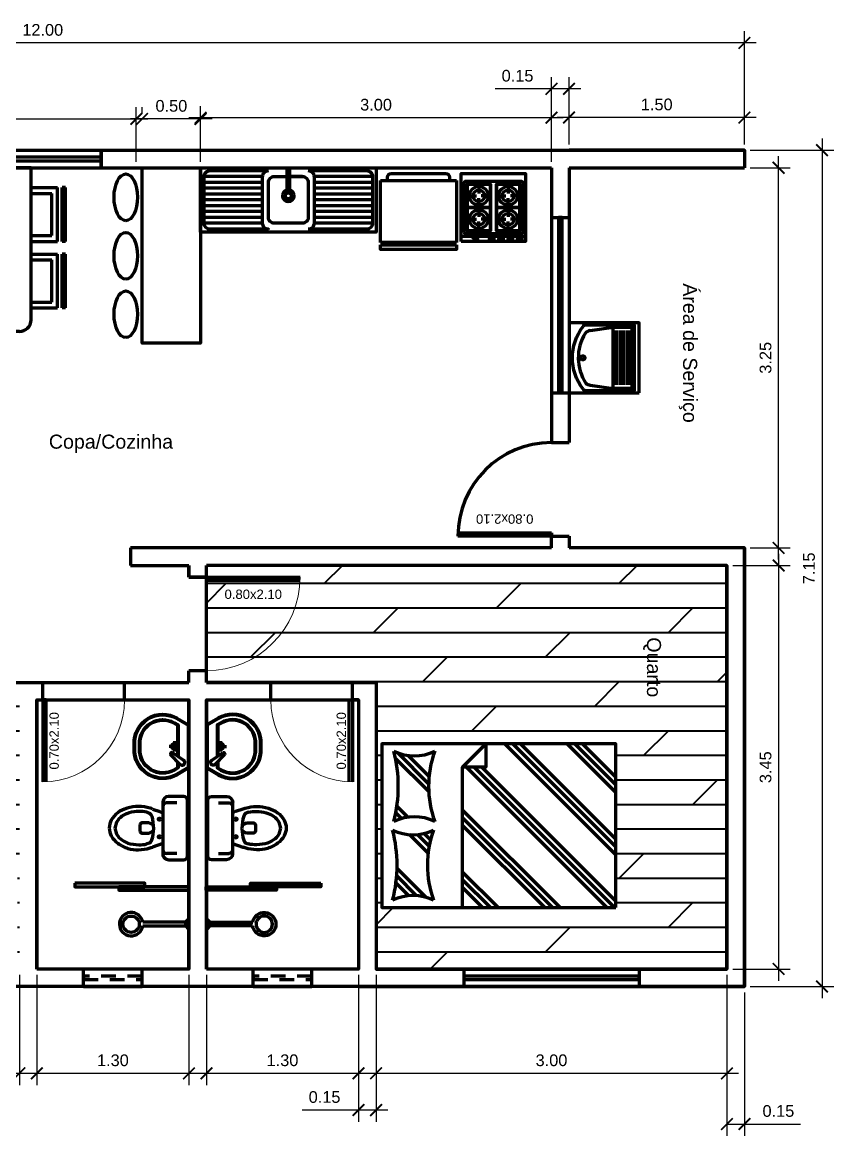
# Model space of a CAD drawing. Extents: x 13.6 to 53.4, y 12.7 to 22.3.
# Drawn here: x 27.9 to 34.84, y 12.75 to 22.27 of the extents above; entities that cross this region are included whole.
import ezdxf
from ezdxf.enums import TextEntityAlignment as Align

# ---------------------------------------------------------------- set-up
doc = ezdxf.new("R2010")
doc.units = 0
doc.header["$MEASUREMENT"] = 0
doc.linetypes.add('HIDDEN2', pattern=[0.1875, 0.125, -0.0625])
for name, color, linetype, lineweight in [('BANHO_COZINHA', 86, 'Continuous', 100), ('COTAS', 1, 'Continuous', 50), ('LINHA-FINA', 8, 'Continuous', 15), ('PAREDE', 250, 'Continuous', 120), ('PISOS', 144, 'Continuous', 40), ('TXT_0', 7, 'Continuous', 40), ('TXT_1', 44, 'Continuous', 40)]:
    doc.layers.add(name, color=color, linetype=linetype, lineweight=lineweight)
doc.layers.add('ESQUADRIAS', color=7, linetype='Continuous', lineweight=90, true_color=0x792f23)
doc.styles.add('ACAD07', font='arial.ttf')
doc.styles.add('ACAD07T', font='arial.ttf')
doc.dimstyles.new('ACAD07', dxfattribs={"dimtxt": 0.1, "dimasz": 0.1, "dimexe": 0.1, "dimexo": 0.05, "dimgap": 0.06, "dimtad": 1, "dimzin": 1, "dimdsep": 46, "dimtxsty": 'ACAD07', "dimblk": 'ARCHTICK', "dimcen": 0.05, "dimdle": 0.1, "dimadec": 0, "dimazin": 0, "dimtfac": 1, "dimtmove": 0, "dimatfit": 3, "dimldrblk": 'ARCHTICK', "dimfxl": 1, "dimtolj": 1, "dimtzin": 0, "dimarcsym": 0})

# ---------------------------------------------------------------- blocks, each defined once
blk = doc.blocks.new('TANQUE-1BACIA-PL')
at = {"layer": 'BANHO_COZINHA'}
for p, q in [((-0.2334, -0.1816), (-0.2634, -0.3766)), ((0.2321, -0.1816), (0.2621, -0.3766)), ((-0.2634, -0.3766), (0.2621, -0.3766)), ((-0.2321, -0.4066), (0.2321, -0.4066)), ((-0.2321, -0.4366), (0.2321, -0.4366)), ((-0.2321, -0.4666), (0.2321, -0.4666)), ((-0.2321, -0.4966), (0.2321, -0.4966)), ((-0.2321, -0.5266), (0.2321, -0.5266))]:
    blk.add_line(p, q, dxfattribs=at)
blk.add_lwpolyline([(-0.3, -0.6), (0.3, -0.6), (0.3, 0), (-0.3, 0)], close=True, dxfattribs=at)
blk.add_lwpolyline([(-0.2834, -0.1411, -0.153737), (-0.2682, -0.1198, -0.338906), (0.2682, -0.1198, -0.256007), (0.2821, -0.1451), (0.2821, -0.5571), (-0.2834, -0.5571)], format="xyb", close=True, dxfattribs=at)
blk.add_lwpolyline([(0.2621, -0.3766), (0.2621, -0.5371), (-0.2634, -0.5371), (-0.2634, -0.3766, -0.125189)], format="xyb", dxfattribs=at)
blk.add_circle((0, -0.1183), 0.0177, dxfattribs=at)
for centre, radius, start, end in [((0, -0.4701), 0.3911, 57.74582, 123.74994), ((-0.1834, -0.1816), 0.05, 132.73834, 180), ((0.1821, -0.1816), 0.05, 0, 57.74582)]:
    blk.add_arc(centre, radius, start, end, dxfattribs=at)
blk = doc.blocks.new('CHUV')
at = {"layer": 'BANHO_COZINHA'}
for p, q in [((0, 0.045), (0, -0.045)), ((0.03, 0.015), (0, 0.045)), ((0.395, 0.015), (0.03, 0.015)), ((0.03, -0.015), (0.03, 0.015)), ((0, -0.045), (0.03, -0.015)), ((0.03, -0.015), (0.3953, -0.015))]:
    blk.add_line(p, q, dxfattribs=at)
blk.add_circle((0.494, 0.0009), 0.07, dxfattribs=at)
blk.add_arc((0.494, 0.0009), 0.1, 189.14559, 171.89103, dxfattribs=at)
blk = doc.blocks.new('LAVAT2')
at = {"layer": 'BANHO_COZINHA'}
for p, q in [((-0.1541, 0.0735), (-0.0696, 0.1573)), ((-0.1213, 0.0424), (-0.0529, 0.1435)), ((-0.0529, 0.1435), (-0.0696, 0.1573)), ((-0.0422, 0.1216), (0.0447, 0.1216)), ((0.0004, 0.0791), (0.0004, 0.1703))]:
    blk.add_line(p, q, dxfattribs=at)
for points in [[(-0.0193, 0.4676), (0.0193, 0.4676, -0.595397), (0.2423, 0.1008), (0.1841, 0), (-0.1841, 0), (-0.2423, 0.1008, -0.595397)], [(-0.0195, 0.462), (0.0195, 0.462, -0.59561), (0.2375, 0.1036), (0.1809, 0.0056), (-0.1809, 0.0056), (-0.2375, 0.1036, -0.59561)]]:
    blk.add_lwpolyline(points, format="xyb", close=True, dxfattribs=at)
for points in [[(-0.135, 0.0924), (-0.1843, 0.0924), (-0.2026, 0.1242, -0.598795), (-0.0193, 0.4216), (0.0193, 0.4216, -0.599099), (0.2026, 0.124), (0.1843, 0.0924), (-0.0875, 0.0924)], [(-0.1304, 0.097), (-0.1817, 0.097), (-0.1987, 0.1265, -0.599051), (-0.0195, 0.417), (0.0195, 0.417, -0.599358), (0.1986, 0.1263), (0.1817, 0.097), (-0.0844, 0.097)], [(-0.1535, 0.0741, 1.201911), (-0.1175, 0.0481, 1.201911)]]:
    blk.add_lwpolyline(points, format="xyb", dxfattribs=at)
for radius in [0.0263, 0.0209]:
    blk.add_circle((0, 0.1223), radius, dxfattribs=at)
blk.add_arc((-0.0646, 0.1464), 0.012, 346.14878, 114.58148, dxfattribs=at)
blk = doc.blocks.new('Bacia_acopla_p')
at = {"linetype": 'Continuous'}
for p, q in [((-0.2706, -0.0446), (-0.2706, -0.1746)), ((0.2394, -0.0146), (-0.2406, -0.0146)), ((0.2694, -0.1746), (0.2694, -0.0446)), ((-0.2165, -0.1055), (-0.2165, -0.1946)), ((0.2152, -0.1055), (0.2152, -0.1946)), ((-0.2206, -0.2246), (0.2194, -0.2246)), ((-0.0274, -0.3079), (-0.0465, -0.3432)), ((-0.0465, -0.3432), (-0.0464, -0.4002)), ((0.0435, -0.3432), (0.024, -0.3078)), ((0.0435, -0.4002), (0.0435, -0.3432)), ((-0.0264, -0.4202), (0.0235, -0.4202))]:
    blk.add_line(p, q, dxfattribs=at)
for points in [[(-0.1638, -0.3132), (-0.1418, -0.25), (-0.1288, -0.2253), (0.1312, -0.2253), (0.1619, -0.3132), (0.1632, -0.3167)], [(-0.1356, -0.3609), (-0.128, -0.3378), (-0.1171, -0.3267), (-0.1025, -0.3202), (-0.0771, -0.3132), (0.002, -0.3047), (0.0759, -0.3132), (0.1013, -0.3209), (0.1167, -0.3285), (0.1268, -0.3393), (0.1344, -0.3609)]]:
    blk.add_lwpolyline(points, dxfattribs=at)
for points in [[(-0.1638, -0.3132, 0.020611), (-0.1709, -0.3334, 0.074253), (-0.1858, -0.4323, 0.074253), (-0.1712, -0.5312, 0.084945), (-0.132, -0.6096, 0.106299), (-0.0691, -0.6654, 0.128642), (-0.0015, -0.6832, 0.128642)], [(-0.1356, -0.3609, 0.060521), (-0.1441, -0.4304, 0.070874), (-0.1325, -0.5114, 0.082468), (-0.102, -0.5748, 0.106817), (-0.0526, -0.6205), (-0.0006, -0.6347)], [(-0.0015, -0.6832, 0.128642), (0.0662, -0.6656, 0.106299), (0.1293, -0.61, 0.084945), (0.1729, -0.5237, 0.089952), (0.1838, -0.4329, 0.074253), (0.1692, -0.3339, 0.021192), (0.1619, -0.3132, 0.106299)], [(-0.0006, -0.6347), (0.0514, -0.6205, 0.106817), (0.1008, -0.5748, 0.082468), (0.1345, -0.5046), (0.1428, -0.4304, 0.060521), (0.1344, -0.3609, 0.04535)]]:
    blk.add_lwpolyline(points, format="xyb", dxfattribs=at)
for centre in [(-0.0771, -0.2546), (0.0741, -0.2546)]:
    blk.add_circle(centre, 0.00912, dxfattribs=at)
for centre, radius, start, end in [((-0.2406, -0.0446), 0.03, 90, 180), ((0.2394, -0.0446), 0.03, 0, 90), ((-0.2206, -0.1746), 0.05, 180, 270), ((-0.2206, -0.1761), 0.05, 180, 270), ((0.2194, -0.1746), 0.05, 270, 0), ((-0.1865, -0.1946), 0.03, 180, 270), ((0.1852, -0.1946), 0.03, 270, 0), ((-0.0264, -0.4002), 0.02, 180.03692, 270), ((0.0235, -0.4002), 0.02, 270, 0)]:
    blk.add_arc(centre, radius, start, end, dxfattribs=at)
blk = doc.blocks.new('fogao')
at = {"layer": 'BANHO_COZINHA'}
for p, q in [((0.045, 0.55), (0.045, 0)), ((0.19, 0.5), (0.19, 0.42)), ((0.39, 0.5), (0.39, 0.42)), ((0.09, 0.4), (0.17, 0.4)), ((0.29, 0.4), (0.21, 0.4)), ((0.29, 0.4), (0.37, 0.4)), ((0.49, 0.4), (0.41, 0.4)), ((0.19, 0.3), (0.19, 0.38)), ((0.39, 0.3), (0.39, 0.38)), ((0.19, 0.25), (0.19, 0.17)), ((0.39, 0.25), (0.39, 0.17)), ((0.09, 0.15), (0.17, 0.15)), ((0.19, 0.05), (0.19, 0.13)), ((0.29, 0.15), (0.21, 0.15)), ((0.29, 0.15), (0.37, 0.15)), ((0.39, 0.05), (0.39, 0.13)), ((0.49, 0.15), (0.41, 0.15))]:
    blk.add_line(p, q, dxfattribs=at)
for points in [[(0, 0.55), (0.58, 0.55), (0.58, 0), (0, 0)], [(0.09, 0.3), (0.49, 0.3), (0.49, 0.5), (0.09, 0.5)], [(0.09, 0.5), (0.29, 0.5), (0.29, 0.3), (0.09, 0.3)], [(0.29, 0.5), (0.49, 0.5), (0.49, 0.3), (0.29, 0.3)], [(0.09, 0.05), (0.49, 0.05), (0.49, 0.25), (0.09, 0.25)], [(0.09, 0.25), (0.29, 0.25), (0.29, 0.05), (0.09, 0.05)], [(0.29, 0.25), (0.49, 0.25), (0.49, 0.05), (0.29, 0.05)]]:
    blk.add_lwpolyline(points, close=True, dxfattribs=at)
blk.add_lwpolyline([(0.08, 0.525), (0.5, 0.525, -0.414214), (0.515, 0.51), (0.515, 0.04, -0.414214), (0.5, 0.025), (0.08, 0.025, -0.414214), (0.065, 0.04), (0.065, 0.51, -0.414214)], format="xyb", close=True, dxfattribs=at)
for centre, radius in [((0.19, 0.4), 0.08), ((0.39, 0.4), 0.08), ((0.19, 0.4), 0.05), ((0.39, 0.4), 0.05), ((0.19, 0.15), 0.08), ((0.19, 0.15), 0.05), ((0.39, 0.15), 0.08), ((0.39, 0.15), 0.05)]:
    blk.add_circle(centre, radius, dxfattribs=at)
for centre in [(0.0186, 0.43), (0.0186, 0.29), (0.0186, 0.21), (0.0186, 0.13), (0.0186, 0.05)]:
    blk.add_arc(centre, 0.02, 270, 90, dxfattribs=at)
for centre in [(0.0186, 0.43), (0.0186, 0.29), (0.0186, 0.21), (0.0186, 0.13), (0.0186, 0.05)]:
    blk.add_ellipse(centre, major_axis=(0, 0.02), ratio=0.720232, dxfattribs=at)
blk = doc.blocks.new('geladeira')
at = {"layer": 'BANHO_COZINHA'}
for p, q in [((0.04, 0.65), (0.04, 0)), ((0.04, 0.63), (0.06, 0.63)), ((0.06, 0), (0.06, 0.65)), ((0.59, 0.65), (0.59, 0)), ((0.04, 0.02), (0.06, 0.02))]:
    blk.add_line(p, q, dxfattribs=at)
for points in [[(0.04, 0), (0, 0), (0, 0.65), (0.04, 0.65)], [(0.06, 0.65), (0.59, 0.65)], [(0.59, 0), (0.06, 0)]]:
    blk.add_lwpolyline(points, dxfattribs=at)
blk.add_lwpolyline([(0.59, 0.59), (0.62, 0.59, -0.414214), (0.65, 0.56), (0.65, 0.09, -0.414214), (0.62, 0.06), (0.59, 0.06)], format="xyb", dxfattribs=at)
blk = doc.blocks.new('pia')
at = {"layer": 'BANHO_COZINHA'}
for p, q in [((0.075, 0.97), (0.075, 1.47)), ((0.125, 0.97), (0.125, 1.47)), ((0.175, 0.97), (0.175, 1.47)), ((0.225, 0.97), (0.225, 1.47)), ((0.275, 0.97), (0.275, 1.47)), ((0.325, 0.97), (0.325, 1.47)), ((0.375, 0.97), (0.375, 1.47)), ((0.425, 0.97), (0.425, 1.47)), ((0.475, 0.97), (0.475, 1.47)), ((0.075, 0.63), (0.075, 0.75)), ((0.36, 0.76), (0.55, 0.76)), ((0.55, 0.74), (0.36, 0.74)), ((0.475, 0.63), (0.475, 0.74)), ((0.075, 0.03), (0.075, 0.53)), ((0.125, 0.03), (0.125, 0.53)), ((0.175, 0.03), (0.175, 0.53)), ((0.225, 0.03), (0.225, 0.53)), ((0.275, 0.03), (0.275, 0.53)), ((0.325, 0.03), (0.325, 0.53)), ((0.375, 0.03), (0.375, 0.53)), ((0.425, 0.03), (0.425, 0.53)), ((0.475, 0.03), (0.475, 0.53)), ((0.55, 0), (0.525, 0))]:
    blk.add_line(p, q, dxfattribs=at)
blk.add_lwpolyline([(0, 1.5), (0.55, 1.5), (0.55, 0), (0, 0)], close=True, dxfattribs=at)
for points in [[(0.025, 0.92), (0.025, 1.42, -0.414214), (0.075, 1.47), (0.475, 1.47, -0.414214), (0.525, 1.42), (0.525, 0.92)], [(0.025, 0.92), (0.025, 0.92, -0.414214), (0.075, 0.97), (0.475, 0.97, -0.414214), (0.525, 0.92)], [(0.475, 0.74), (0.475, 0.63, -0.414214), (0.425, 0.58), (0.125, 0.58, -0.414214), (0.075, 0.63), (0.075, 0.87, -0.414214), (0.125, 0.92), (0.425, 0.92, -0.414214), (0.475, 0.87), (0.475, 0.76)], [(0.525, 0.58), (0.525, 0.08, -0.414214), (0.475, 0.03), (0.075, 0.03, -0.414214), (0.025, 0.08), (0.025, 0.58)], [(0.525, 0.58, -0.414214), (0.475, 0.53), (0.075, 0.53, -0.414214), (0.025, 0.58)]]:
    blk.add_lwpolyline(points, format="xyb", dxfattribs=at)
for centre, radius in [((0.31, 0.75), 0.025), ((0.36, 0.75), 0.01)]:
    blk.add_circle(centre, radius, dxfattribs=at)
blk.add_arc((0.31, 0.75), 0.05, 11.47834, 348.52166, dxfattribs=at)
blk = doc.blocks.new('*X43')
at = {"color": 0}
for p, q in [((2.7951, 3.8557), (3.0413, 4.1019)), ((2.8082, 4.0014), (2.918, 4.1112)), ((2.8088, 3.9358), (2.9782, 4.1051)), ((3.451, 4.1139), (3.4619, 4.1248)), ((3.4682, 4.0648), (3.5164, 4.113)), ((3.4797, 4.01), (3.5732, 4.1035)), ((3.6987, 3.8313), (3.9826, 4.1152)), ((3.7659, 3.8322), (4.0298, 4.0961)), ((3.8284, 3.8284), (4.0075, 4.0075)), ((3.1736, 3.8365), (3.3314, 3.9943)), ((3.2311, 3.8277), (3.3319, 3.9285)), ((3.2854, 3.8158), (3.3412, 3.8715))]:
    blk.add_line(p, q, dxfattribs=at)
blk = doc.blocks.new('*X42')
at = {"color": 0}
for p, q in [((2.7071, 2.7071), (3.5414, 3.5414)), ((2.7071, 3.2375), (3.0111, 3.5414)), ((2.7071, 2.7734), (3.4752, 3.5414)), ((2.7071, 3.3038), (2.9448, 3.5414)), ((2.7071, 2.8397), (3.4089, 3.5414)), ((2.7071, 3.3701), (2.8785, 3.5414)), ((2.7071, 2.3094), (3.9071, 3.5094)), ((2.7071, 2.2431), (3.9071, 3.4431)), ((2.7615, 2.2312), (3.9071, 3.3768)), ((3.1592, 2.2312), (4.1071, 3.1791)), ((3.2255, 2.2312), (4.1071, 3.1128)), ((3.2918, 2.2312), (4.1071, 3.0465)), ((3.6896, 2.2312), (4.1071, 2.6487)), ((3.7559, 2.2312), (4.1071, 2.5824)), ((3.8222, 2.2312), (4.1071, 2.5161))]:
    blk.add_line(p, q, dxfattribs=at)
blk = doc.blocks.new('CAMA')
at = {"layer": 'BANHO_COZINHA'}
blk.add_lwpolyline([(0, -2), (1.4, -2), (1.4, 0), (0, 0)], close=True, dxfattribs=at)
blk.add_lwpolyline([(0, -0.6897), (1.2, -0.6897), (1.4, -0.8897), (1.2, -0.8897), (1.2, -0.6897)], dxfattribs=at)
for name in ['*X43', '*X42']:
    blk.add_blockref(name, (-2.7071, -4.2312), dxfattribs=at)
blk = doc.blocks.new('mesa')
at = {"layer": 'BANHO_COZINHA'}
for p, q in [((0.2112, 1.6966), (0.6712, 1.6966)), ((0.2112, 1.6666), (0.6712, 1.6666)), ((0.2112, 1.6286), (0.6712, 1.6286)), ((0.2112, 1.4009), (0.2112, 1.6286)), ((0.6712, 1.4009), (0.6712, 1.6286)), ((0.2612, 1.4009), (0.2612, 1.5786)), ((0.2612, 1.5786), (0.6212, 1.5786)), ((0.6212, 1.4009), (0.6212, 1.5786)), ((0.1, 1.4), (0.8, 1.4)), ((0, 1.3), (0, 0)), ((0.9, 1.3), (0.9, 0)), ((-0.2957, 1.1987), (-0.2957, 0.7387)), ((-0.2657, 1.1987), (-0.2657, 0.7387)), ((-0.2277, 1.1987), (-0.2277, 0.7387)), ((0, 1.1987), (-0.2277, 1.1987)), ((-0.1777, 1.1487), (-0.1777, 0.7887)), ((0, 1.1487), (-0.1777, 1.1487)), ((0.9, 1.1987), (1.1277, 1.1987)), ((0.9, 1.1487), (1.0777, 1.1487)), ((1.0777, 1.1487), (1.0777, 0.7887)), ((1.1277, 1.1987), (1.1277, 0.7387)), ((1.1657, 1.1987), (1.1657, 0.7387)), ((1.1957, 1.1987), (1.1957, 0.7387)), ((0, 0.7887), (-0.1777, 0.7887)), ((0.9, 0.7887), (1.0777, 0.7887)), ((0, 0.7387), (-0.2277, 0.7387)), ((0.9, 0.7387), (1.1277, 0.7387)), ((-0.2957, 0.6299), (-0.2957, 0.1699)), ((-0.2657, 0.6299), (-0.2657, 0.1699)), ((-0.2277, 0.6299), (-0.2277, 0.1699)), ((0, 0.6299), (-0.2277, 0.6299)), ((-0.1777, 0.5799), (-0.1777, 0.2199)), ((0, 0.5799), (-0.1777, 0.5799)), ((0.9, 0.6299), (1.1277, 0.6299)), ((0.9, 0.5799), (1.0777, 0.5799)), ((1.0777, 0.5799), (1.0777, 0.2199)), ((1.1277, 0.6299), (1.1277, 0.1699)), ((1.1657, 0.6299), (1.1657, 0.1699)), ((1.1957, 0.6299), (1.1957, 0.1699)), ((0, 0.2199), (-0.1777, 0.2199)), ((0.9, 0.2199), (1.0777, 0.2199)), ((0, 0.1699), (-0.2277, 0.1699)), ((0.9, 0.1699), (1.1277, 0.1699)), ((0, 0), (0.9, 0))]:
    blk.add_line(p, q, dxfattribs=at)
for points in [[(0.2112, 1.6966), (0.2112, 1.6666)], [(0.6712, 1.6966), (0.6712, 1.6666)], [(-0.2957, 1.1987), (-0.2657, 1.1987)], [(1.1957, 1.1987), (1.1657, 1.1987)], [(-0.2957, 0.7387), (-0.2657, 0.7387)], [(1.1957, 0.7387), (1.1657, 0.7387)], [(-0.2957, 0.6299), (-0.2657, 0.6299)], [(1.1957, 0.6299), (1.1657, 0.6299)], [(-0.2957, 0.1699), (-0.2657, 0.1699)], [(1.1957, 0.1699), (1.1657, 0.1699)]]:
    blk.add_lwpolyline(points, dxfattribs=at)
for centre, start, end in [((0.1, 1.3), 90, 180), ((0.1, 1.3), 90, 180), ((0.8, 1.3), 0, 90), ((0.8, 1.3), 0, 90)]:
    blk.add_arc(centre, 0.1, start, end, dxfattribs=at)
blk = doc.blocks.new('bancada')
at = {"layer": 'BANHO_COZINHA'}
for p, q in [((-1.475, 0), (0, 0)), ((-1.475, -0.4), (-1.475, 0))]:
    blk.add_line(p, q, dxfattribs=at)
blk.add_lwpolyline([(-1.475, 0), (0.025, 0), (0.025, -0.5), (-1.475, -0.5)], close=True, dxfattribs=at)
for centre in [(-1.2224, -0.6398), (-0.7224, -0.6398), (-0.2224, -0.6398)]:
    blk.add_ellipse(centre, major_axis=(0.2, 0), ratio=0.5, dxfattribs=at)
blk = doc.blocks.new('_ArchTick')
at = {"color": 0, "const_width": 0.15}
blk.add_lwpolyline([(-0.5, -0.5), (0.5, 0.5)], dxfattribs=at)
blk = doc.blocks.new('*D53')
at = {"layer": 'COTAS', "color": 0, "lineweight": -2, "transparency": 16777216}
for p, q in [((34.7371, 21.2741), (34.7371, 13.9241)), ((34.1237, 21.1741), (34.8371, 21.1741)), ((34.1237, 14.0241), (34.8371, 14.0241))]:
    blk.add_line(p, q, dxfattribs=at)
at = {"layer": 'Defpoints', "color": 0, "transparency": 16777216}
for p in [(34.0737, 21.1741), (34.0737, 14.0241), (34.7371, 14.0241)]:
    blk.add_point(p, dxfattribs=at)
at = {"layer": 'COTAS', "color": 0, "lineweight": -2, "transparency": 16777216, "xscale": 0.1, "yscale": 0.1, "zscale": 0.1}
for p, rotation in [((34.7371, 21.1741), 90), ((34.7371, 14.0241), 270)]:
    blk.add_blockref('_ArchTick', p, dxfattribs=dict(at, rotation=rotation))
at = {"layer": 'COTAS', "color": 0, "transparency": 16777216, "insert": (34.6261, 17.5991), "char_height": 0.1, "attachment_point": 5, "rotation": 90, "style": 'ACAD07'}
blk.add_mtext('\\A1;7.15', dxfattribs=at)
blk = doc.blocks.new('*D54')
at = {"layer": 'COTAS', "color": 0, "lineweight": -2, "transparency": 16777216}
for p, q in [((22.0737, 21.2241), (22.0737, 22.191)), ((34.0737, 21.2241), (34.0737, 22.191)), ((34.1737, 22.091), (21.9737, 22.091))]:
    blk.add_line(p, q, dxfattribs=at)
at = {"layer": 'Defpoints', "color": 0, "transparency": 16777216}
for p in [(22.0737, 22.091), (22.0737, 21.1741), (34.0737, 21.1741)]:
    blk.add_point(p, dxfattribs=at)
at = {"layer": 'COTAS', "color": 0, "lineweight": -2, "transparency": 16777216, "xscale": 0.1, "yscale": 0.1, "zscale": 0.1, "rotation": 180}
blk.add_blockref('_ArchTick', (22.0737, 22.091), dxfattribs=at)
at = {"layer": 'COTAS', "color": 0, "lineweight": -2, "transparency": 16777216, "xscale": 0.1, "yscale": 0.1, "zscale": 0.1}
blk.add_blockref('_ArchTick', (34.0737, 22.091), dxfattribs=at)
at = {"layer": 'COTAS', "color": 0, "transparency": 16777216, "insert": (28.0737, 22.202), "char_height": 0.1, "attachment_point": 5, "style": 'ACAD07'}
blk.add_mtext('\\A1;12.00', dxfattribs=at)
blk = doc.blocks.new('*D58')
at = {"layer": 'COTAS', "color": 0, "lineweight": -2, "transparency": 16777216}
for p, q in [((25.3737, 14.1241), (25.3737, 13.1821)), ((27.8737, 14.1241), (27.8737, 13.1821)), ((27.9737, 13.2821), (25.2737, 13.2821))]:
    blk.add_line(p, q, dxfattribs=at)
at = {"layer": 'Defpoints', "color": 0, "transparency": 16777216}
for p in [(25.3737, 14.1741), (27.8737, 14.1741), (25.3737, 13.2821)]:
    blk.add_point(p, dxfattribs=at)
at = {"layer": 'COTAS', "color": 0, "lineweight": -2, "transparency": 16777216, "xscale": 0.1, "yscale": 0.1, "zscale": 0.1, "rotation": 180}
blk.add_blockref('_ArchTick', (25.3737, 13.2821), dxfattribs=at)
at = {"layer": 'COTAS', "color": 0, "lineweight": -2, "transparency": 16777216, "xscale": 0.1, "yscale": 0.1, "zscale": 0.1}
blk.add_blockref('_ArchTick', (27.8737, 13.2821), dxfattribs=at)
at = {"layer": 'COTAS', "color": 0, "transparency": 16777216, "insert": (26.5471, 13.3932), "char_height": 0.1, "attachment_point": 5, "style": 'ACAD07'}
blk.add_mtext('\\A1;2.50', dxfattribs=at)
blk = doc.blocks.new('*D59')
at = {"layer": 'COTAS', "color": 0, "lineweight": -2, "transparency": 16777216}
for p, q in [((28.0237, 14.1241), (28.0237, 13.1821)), ((29.3237, 14.1241), (29.3237, 13.1821)), ((29.4237, 13.2821), (27.9237, 13.2821))]:
    blk.add_line(p, q, dxfattribs=at)
at = {"layer": 'Defpoints', "color": 0, "transparency": 16777216}
for p in [(28.0237, 14.1741), (29.3237, 14.1741), (28.0237, 13.2821)]:
    blk.add_point(p, dxfattribs=at)
at = {"layer": 'COTAS', "color": 0, "lineweight": -2, "transparency": 16777216, "xscale": 0.1, "yscale": 0.1, "zscale": 0.1, "rotation": 180}
blk.add_blockref('_ArchTick', (28.0237, 13.2821), dxfattribs=at)
at = {"layer": 'COTAS', "color": 0, "lineweight": -2, "transparency": 16777216, "xscale": 0.1, "yscale": 0.1, "zscale": 0.1}
blk.add_blockref('_ArchTick', (29.3237, 13.2821), dxfattribs=at)
at = {"layer": 'COTAS', "color": 0, "transparency": 16777216, "insert": (28.6737, 13.3932), "char_height": 0.1, "attachment_point": 5, "style": 'ACAD07'}
blk.add_mtext('\\A1;1.30', dxfattribs=at)
blk = doc.blocks.new('*D60')
at = {"layer": 'COTAS', "color": 0, "lineweight": -2, "transparency": 16777216}
for p, q in [((29.4737, 14.1241), (29.4737, 13.1821)), ((30.7737, 14.1241), (30.7737, 13.1821)), ((30.8737, 13.2821), (29.3737, 13.2821))]:
    blk.add_line(p, q, dxfattribs=at)
at = {"layer": 'Defpoints', "color": 0, "transparency": 16777216}
for p in [(29.4737, 14.1741), (30.7737, 14.1741), (29.4737, 13.2821)]:
    blk.add_point(p, dxfattribs=at)
at = {"layer": 'COTAS', "color": 0, "lineweight": -2, "transparency": 16777216, "xscale": 0.1, "yscale": 0.1, "zscale": 0.1, "rotation": 180}
blk.add_blockref('_ArchTick', (29.4737, 13.2821), dxfattribs=at)
at = {"layer": 'COTAS', "color": 0, "lineweight": -2, "transparency": 16777216, "xscale": 0.1, "yscale": 0.1, "zscale": 0.1}
blk.add_blockref('_ArchTick', (30.7737, 13.2821), dxfattribs=at)
at = {"layer": 'COTAS', "color": 0, "transparency": 16777216, "insert": (30.1237, 13.3932), "char_height": 0.1, "attachment_point": 5, "style": 'ACAD07'}
blk.add_mtext('\\A1;1.30', dxfattribs=at)
blk = doc.blocks.new('*D61')
at = {"layer": 'COTAS', "color": 0, "lineweight": -2, "transparency": 16777216}
for p, q in [((30.9237, 14.1241), (30.9237, 13.1821)), ((33.9237, 14.1241), (33.9237, 13.1821)), ((34.0237, 13.2821), (30.8237, 13.2821))]:
    blk.add_line(p, q, dxfattribs=at)
at = {"layer": 'Defpoints', "color": 0, "transparency": 16777216}
for p in [(30.9237, 14.1741), (33.9237, 14.1741), (30.9237, 13.2821)]:
    blk.add_point(p, dxfattribs=at)
at = {"layer": 'COTAS', "color": 0, "lineweight": -2, "transparency": 16777216, "xscale": 0.1, "yscale": 0.1, "zscale": 0.1, "rotation": 180}
blk.add_blockref('_ArchTick', (30.9237, 13.2821), dxfattribs=at)
at = {"layer": 'COTAS', "color": 0, "lineweight": -2, "transparency": 16777216, "xscale": 0.1, "yscale": 0.1, "zscale": 0.1}
blk.add_blockref('_ArchTick', (33.9237, 13.2821), dxfattribs=at)
at = {"layer": 'COTAS', "color": 0, "transparency": 16777216, "insert": (32.4237, 13.3932), "char_height": 0.1, "attachment_point": 5, "style": 'ACAD07'}
blk.add_mtext('\\A1;3.00', dxfattribs=at)
blk = doc.blocks.new('*D62')
at = {"layer": 'COTAS', "color": 0, "lineweight": -2, "transparency": 16777216}
for p, q in [((34.3656, 17.6741), (34.3656, 21.1241)), ((34.1237, 21.0241), (34.4656, 21.0241)), ((34.1237, 17.7741), (34.4656, 17.7741))]:
    blk.add_line(p, q, dxfattribs=at)
at = {"layer": 'Defpoints', "color": 0, "transparency": 16777216}
for p in [(34.0737, 21.0241), (34.3656, 21.0241), (34.0737, 17.7741)]:
    blk.add_point(p, dxfattribs=at)
at = {"layer": 'COTAS', "color": 0, "lineweight": -2, "transparency": 16777216, "xscale": 0.1, "yscale": 0.1, "zscale": 0.1}
for p, rotation in [((34.3656, 21.0241), 90), ((34.3656, 17.7741), 270)]:
    blk.add_blockref('_ArchTick', p, dxfattribs=dict(at, rotation=rotation))
at = {"layer": 'COTAS', "color": 0, "transparency": 16777216, "insert": (34.2545, 19.3991), "char_height": 0.1, "attachment_point": 5, "rotation": 90, "style": 'ACAD07'}
blk.add_mtext('\\A1;3.25', dxfattribs=at)
blk = doc.blocks.new('*D63')
at = {"layer": 'COTAS', "color": 0, "lineweight": -2, "transparency": 16777216}
for p, q in [((34.3656, 17.7241), (34.3656, 14.0741)), ((33.9737, 17.6241), (34.4656, 17.6241)), ((33.9737, 14.1741), (34.4656, 14.1741))]:
    blk.add_line(p, q, dxfattribs=at)
at = {"layer": 'Defpoints', "color": 0, "transparency": 16777216}
for p in [(33.9237, 17.6241), (33.9237, 14.1741), (34.3656, 14.1741)]:
    blk.add_point(p, dxfattribs=at)
at = {"layer": 'COTAS', "color": 0, "lineweight": -2, "transparency": 16777216, "xscale": 0.1, "yscale": 0.1, "zscale": 0.1}
for p, rotation in [((34.3656, 17.6241), 90), ((34.3656, 14.1741), 270)]:
    blk.add_blockref('_ArchTick', p, dxfattribs=dict(at, rotation=rotation))
at = {"layer": 'COTAS', "color": 0, "transparency": 16777216, "insert": (34.2545, 15.8991), "char_height": 0.1, "attachment_point": 5, "rotation": 90, "style": 'ACAD07'}
blk.add_mtext('\\A1;3.45', dxfattribs=at)
blk = doc.blocks.new('*D64')
at = {"layer": 'COTAS', "color": 0, "lineweight": -2, "transparency": 16777216}
for p, q in [((32.5737, 21.2241), (32.5737, 21.5534)), ((34.0737, 21.2241), (34.0737, 21.5534)), ((34.1737, 21.4534), (32.4737, 21.4534))]:
    blk.add_line(p, q, dxfattribs=at)
at = {"layer": 'Defpoints', "color": 0, "transparency": 16777216}
for p in [(32.5737, 21.4534), (32.5737, 21.1741), (34.0737, 21.1741)]:
    blk.add_point(p, dxfattribs=at)
at = {"layer": 'COTAS', "color": 0, "lineweight": -2, "transparency": 16777216, "xscale": 0.1, "yscale": 0.1, "zscale": 0.1, "rotation": 180}
blk.add_blockref('_ArchTick', (32.5737, 21.4534), dxfattribs=at)
at = {"layer": 'COTAS', "color": 0, "lineweight": -2, "transparency": 16777216, "xscale": 0.1, "yscale": 0.1, "zscale": 0.1}
blk.add_blockref('_ArchTick', (34.0737, 21.4534), dxfattribs=at)
at = {"layer": 'COTAS', "color": 0, "transparency": 16777216, "insert": (33.3237, 21.5644), "char_height": 0.1, "attachment_point": 5, "style": 'ACAD07'}
blk.add_mtext('\\A1;1.50', dxfattribs=at)
blk = doc.blocks.new('*D68')
at = {"layer": 'COTAS', "color": 0, "lineweight": -2, "transparency": 16777216}
for p, q in [((28.9237, 21.4914), (28.9237, 21.5414)), ((29.4237, 21.0741), (29.4237, 21.5414)), ((29.5237, 21.4414), (28.8237, 21.4414))]:
    blk.add_line(p, q, dxfattribs=at)
at = {"layer": 'Defpoints', "color": 0, "transparency": 16777216}
for p in [(28.9237, 21.4414), (28.9237, 21.4414), (29.4237, 21.0241)]:
    blk.add_point(p, dxfattribs=at)
at = {"layer": 'COTAS', "color": 0, "lineweight": -2, "transparency": 16777216, "xscale": 0.1, "yscale": 0.1, "zscale": 0.1, "rotation": 180}
blk.add_blockref('_ArchTick', (28.9237, 21.4414), dxfattribs=at)
at = {"layer": 'COTAS', "color": 0, "lineweight": -2, "transparency": 16777216, "xscale": 0.1, "yscale": 0.1, "zscale": 0.1}
blk.add_blockref('_ArchTick', (29.4237, 21.4414), dxfattribs=at)
at = {"layer": 'COTAS', "color": 0, "transparency": 16777216, "insert": (29.1737, 21.5525), "char_height": 0.1, "attachment_point": 5, "style": 'ACAD07'}
blk.add_mtext('\\A1;0.50', dxfattribs=at)
blk = doc.blocks.new('*D69')
at = {"layer": 'COTAS', "color": 0, "lineweight": -2, "transparency": 16777216}
for p, q in [((29.4237, 21.0741), (29.4237, 21.5513)), ((32.4237, 21.0741), (32.4237, 21.5513)), ((32.5237, 21.4513), (29.3237, 21.4513))]:
    blk.add_line(p, q, dxfattribs=at)
at = {"layer": 'Defpoints', "color": 0, "transparency": 16777216}
for p in [(29.4237, 21.4513), (29.4237, 21.0241), (32.4237, 21.0241)]:
    blk.add_point(p, dxfattribs=at)
at = {"layer": 'COTAS', "color": 0, "lineweight": -2, "transparency": 16777216, "xscale": 0.1, "yscale": 0.1, "zscale": 0.1, "rotation": 180}
blk.add_blockref('_ArchTick', (29.4237, 21.4513), dxfattribs=at)
at = {"layer": 'COTAS', "color": 0, "lineweight": -2, "transparency": 16777216, "xscale": 0.1, "yscale": 0.1, "zscale": 0.1}
blk.add_blockref('_ArchTick', (32.4237, 21.4513), dxfattribs=at)
at = {"layer": 'COTAS', "color": 0, "transparency": 16777216, "insert": (30.9237, 21.5624), "char_height": 0.1, "attachment_point": 5, "style": 'ACAD07'}
blk.add_mtext('\\A1;3.00', dxfattribs=at)
blk = doc.blocks.new('*D70')
at = {"layer": 'COTAS', "color": 0, "lineweight": -2, "transparency": 16777216}
for p, q in [((23.2237, 21.0741), (23.2237, 21.5414)), ((28.8737, 21.0741), (28.8737, 21.5414)), ((23.1237, 21.4414), (28.9737, 21.4414))]:
    blk.add_line(p, q, dxfattribs=at)
at = {"layer": 'Defpoints', "color": 0, "transparency": 16777216}
for p in [(28.8737, 21.4414), (23.2237, 21.0241), (28.8737, 21.0241)]:
    blk.add_point(p, dxfattribs=at)
at = {"layer": 'COTAS', "color": 0, "lineweight": -2, "transparency": 16777216, "xscale": 0.1, "yscale": 0.1, "zscale": 0.1, "rotation": 180}
blk.add_blockref('_ArchTick', (23.2237, 21.4414), dxfattribs=at)
at = {"layer": 'COTAS', "color": 0, "lineweight": -2, "transparency": 16777216, "xscale": 0.1, "yscale": 0.1, "zscale": 0.1}
blk.add_blockref('_ArchTick', (28.8737, 21.4414), dxfattribs=at)
at = {"layer": 'COTAS', "color": 0, "transparency": 16777216, "insert": (26.0487, 21.5525), "char_height": 0.1, "attachment_point": 5, "style": 'ACAD07'}
blk.add_mtext('\\A1;5.65', dxfattribs=at)
blk = doc.blocks.new('*D81')
at = {"layer": 'COTAS', "color": 0, "lineweight": -2, "transparency": 16777216}
for p, q in [((32.4237, 21.2241), (32.4237, 21.7989)), ((32.5737, 21.2241), (32.5737, 21.7989)), ((32.4237, 21.6989), (31.9432, 21.6989)), ((32.6737, 21.6989), (32.4237, 21.6989))]:
    blk.add_line(p, q, dxfattribs=at)
at = {"layer": 'Defpoints', "color": 0, "transparency": 16777216}
for p in [(32.4237, 21.6989), (32.4237, 21.1741), (32.5737, 21.1741)]:
    blk.add_point(p, dxfattribs=at)
at = {"layer": 'COTAS', "color": 0, "lineweight": -2, "transparency": 16777216, "xscale": 0.1, "yscale": 0.1, "zscale": 0.1, "rotation": 180}
blk.add_blockref('_ArchTick', (32.4237, 21.6989), dxfattribs=at)
at = {"layer": 'COTAS', "color": 0, "lineweight": -2, "transparency": 16777216, "xscale": 0.1, "yscale": 0.1, "zscale": 0.1}
blk.add_blockref('_ArchTick', (32.5737, 21.6989), dxfattribs=at)
at = {"layer": 'COTAS', "color": 0, "transparency": 16777216, "insert": (32.1335, 21.8099), "char_height": 0.1, "attachment_point": 5, "style": 'ACAD07'}
blk.add_mtext('\\A1;0.15', dxfattribs=at)
blk = doc.blocks.new('*D82')
at = {"layer": 'COTAS', "color": 0, "lineweight": -2, "transparency": 16777216}
for p, q in [((33.9237, 13.9741), (33.9237, 12.7488)), ((34.0737, 13.9741), (34.0737, 12.7488)), ((33.9237, 12.8488), (34.1737, 12.8488)), ((34.0737, 12.8488), (34.5542, 12.8488))]:
    blk.add_line(p, q, dxfattribs=at)
at = {"layer": 'Defpoints', "color": 0, "transparency": 16777216}
for p in [(33.9237, 14.0241), (34.0737, 14.0241), (33.9237, 12.8488)]:
    blk.add_point(p, dxfattribs=at)
at = {"layer": 'COTAS', "color": 0, "lineweight": -2, "transparency": 16777216, "xscale": 0.1, "yscale": 0.1, "zscale": 0.1, "rotation": 180}
blk.add_blockref('_ArchTick', (33.9237, 12.8488), dxfattribs=at)
at = {"layer": 'COTAS', "color": 0, "lineweight": -2, "transparency": 16777216, "xscale": 0.1, "yscale": 0.1, "zscale": 0.1}
blk.add_blockref('_ArchTick', (34.0737, 12.8488), dxfattribs=at)
at = {"layer": 'COTAS', "color": 0, "transparency": 16777216, "insert": (34.364, 12.9598), "char_height": 0.1, "attachment_point": 5, "style": 'ACAD07'}
blk.add_mtext('\\A1;0.15', dxfattribs=at)
blk = doc.blocks.new('*D84')
at = {"layer": 'COTAS', "color": 0, "lineweight": -2, "transparency": 16777216}
for p, q in [((30.7737, 14.1241), (30.7737, 12.8683)), ((30.9237, 14.1241), (30.9237, 12.8683)), ((30.7737, 12.9683), (30.2932, 12.9683)), ((31.0237, 12.9683), (30.7737, 12.9683))]:
    blk.add_line(p, q, dxfattribs=at)
at = {"layer": 'Defpoints', "color": 0, "transparency": 16777216}
for p in [(30.7737, 14.1741), (30.9237, 14.1741), (30.7737, 12.9683)]:
    blk.add_point(p, dxfattribs=at)
at = {"layer": 'COTAS', "color": 0, "lineweight": -2, "transparency": 16777216, "xscale": 0.1, "yscale": 0.1, "zscale": 0.1, "rotation": 180}
blk.add_blockref('_ArchTick', (30.7737, 12.9683), dxfattribs=at)
at = {"layer": 'COTAS', "color": 0, "lineweight": -2, "transparency": 16777216, "xscale": 0.1, "yscale": 0.1, "zscale": 0.1}
blk.add_blockref('_ArchTick', (30.9237, 12.9683), dxfattribs=at)
at = {"layer": 'COTAS', "color": 0, "transparency": 16777216, "insert": (30.4835, 13.0793), "char_height": 0.1, "attachment_point": 5, "style": 'ACAD07'}
blk.add_mtext('\\A1;0.15', dxfattribs=at)

msp = doc.modelspace()

# ---------------------------------------------------------------- hatches: boundary and pattern name
at = {"layer": 'PISOS', "true_color": 0x794901, "transparency": 33554541}
h = msp.add_hatch(dxfattribs=at)
h.set_pattern_fill('DOLMIT', color=36, scale=0.84)
h.set_pattern_definition([(360, (20.61304, 48.7612), (5e-17, 0.21), []), (45, (20.61304, 48.7612), (-0.42, 0.42), [0.296985, -0.59397])])
h.paths.add_polyline_path([(25.2237, 16.7241), (25.2237, 17.4941), (24.4243, 17.4941, 0.40327)])
h.paths.add_polyline_path([(27.8737, 16.4741), (26.2737, 16.4741, -0.414214), (25.4737, 15.6741), (25.4737, 16.4741), (25.3737, 16.4741), (25.3737, 14.1741), (27.8737, 14.1741)])
h.paths.add_polyline_path([(27.8567, 14.9887), (27.8567, 14.1887), (25.8567, 14.1887), (25.8567, 14.9887)], flags=16)
h.paths.add_polyline_path([(27.167, 14.3887), (26.967, 14.1887), (26.967, 14.3887)], flags=0)
h.paths.add_polyline_path([(27.4285, 14.8991, 0.225653), (27.7785, 14.8991, 0.126468), (27.7785, 14.2991, 0.229183), (27.4285, 14.2991, 0.177215)], flags=0)
h.paths.add_polyline_path([(26.2737, 16.4741), (25.5037, 16.4741), (25.5037, 15.6746, 0.40327)], flags=17)
h.paths.add_polyline_path([(33.9237, 14.1741), (33.9237, 17.6241), (30.9237, 17.6241), (29.4737, 17.6241), (29.4737, 17.5241), (30.2737, 17.5241, -0.414214), (29.4737, 16.7241), (29.4737, 16.6241), (30.9237, 16.6241), (30.9237, 14.1741)])
h.paths.add_polyline_path([(32.9741, 16.0991), (32.9741, 14.6991), (30.9741, 14.6991), (30.9741, 16.0991)], flags=16)
h.paths.add_polyline_path([(31.426, 16.036, 0.177215), (31.426, 15.436, 0.225653), (31.076, 15.436, 0.126468), (31.076, 16.036, 0.229183)], flags=0)
h.paths.add_polyline_path([(31.8638, 16.0991), (31.8638, 15.8991), (31.6638, 15.8991)], flags=0)
h.paths.add_polyline_path([(31.4157, 15.3623, 0.177215), (31.4157, 14.7623, 0.225653), (31.0657, 14.7623, 0.126468), (31.0657, 15.3623, 0.229183)], flags=0)
h.paths.add_polyline_path([(30.2732, 17.4941), (29.4737, 17.4941), (29.4737, 16.7241, 0.40327)], flags=17)
h.paths.add_polyline_path([(25.0896, 17.439), (24.5578, 17.439), (24.5578, 17.3165), (25.0896, 17.3165)], flags=24)
h.paths.add_polyline_path([(26.6969, 15.9192), (26.6969, 15.3409), (26.8941, 15.3409), (26.8941, 15.9192)], flags=24)
h.paths.add_polyline_path([(25.5588, 16.34), (25.5588, 15.8082), (25.6813, 15.8082), (25.6813, 16.34)], flags=24)
h.paths.add_polyline_path([(33.1981, 17.0425), (33.1981, 16.4643), (33.3953, 16.4643), (33.3953, 17.0425)], flags=24)
h.paths.add_polyline_path([(29.6078, 17.3165), (30.1396, 17.3165), (30.1396, 17.439), (29.6078, 17.439)], flags=24)

# ---------------------------------------------------------------- linework, layer by layer
at = {"layer": 'BANHO_COZINHA'}
for points in [[(28.3472, 14.9079), (28.3472, 14.8779), (28.9472, 14.8779), (28.9472, 14.9079)], [(28.7256, 14.8779), (28.7256, 14.8479), (29.3256, 14.8479), (29.3256, 14.8779)], [(30.0718, 14.8779), (30.0718, 14.8479), (29.4718, 14.8479), (29.4718, 14.8779)], [(30.4502, 14.9079), (30.4502, 14.8779), (29.8502, 14.8779), (29.8502, 14.9079)]]:
    msp.add_lwpolyline(points, close=True, dxfattribs=at)
for centre, radius, start, end in [((31.251, 16.3977), 0.4018, 244.18342, 295.81658), ((29.9089, 15.736), 1.205, 345.58434, 14.41566), ((32.2458, 15.736), 0.873, 159.90137, 200.09863), ((31.251, 15.0679), 0.4075, 64.56804, 115.43196), ((31.2407, 15.724), 0.4018, 244.18342, 295.81658), ((29.8986, 15.0623), 1.205, 345.58434, 14.41566), ((32.2356, 15.0623), 0.873, 159.90137, 200.09863), ((31.2407, 14.3943), 0.4075, 64.56804, 115.43196)]:
    msp.add_arc(centre, radius, start, end, dxfattribs=at)
at = {"layer": 'ESQUADRIAS', "linetype": 'ByBlock'}
for p, q in [((28.5737, 21.1141), (27.0737, 21.1141)), ((27.0737, 21.0841), (28.5737, 21.0841)), ((28.5737, 21.0841), (28.5737, 21.1141)), ((32.5137, 20.5991), (32.4837, 20.5991)), ((32.4837, 20.5991), (32.4837, 19.0991)), ((32.5137, 19.0991), (32.5137, 20.5991)), ((32.4837, 19.0991), (32.5137, 19.0991)), ((28.4237, 14.1141), (28.4237, 14.0841)), ((28.9237, 14.0841), (28.9237, 14.1141)), ((29.8737, 14.1141), (29.8737, 14.0841)), ((30.3737, 14.0841), (30.3737, 14.1141)), ((33.1737, 14.1141), (31.6737, 14.1141)), ((31.6737, 14.1141), (31.6737, 14.0841)), ((33.1737, 14.0841), (33.1737, 14.1141)), ((31.6737, 14.0841), (33.1737, 14.0841))]:
    msp.add_line(p, q, dxfattribs=at)
at = {"layer": 'ESQUADRIAS'}
for p, q in [((31.6237, 17.9041), (32.4237, 17.9041)), ((32.4237, 17.9041), (32.4237, 17.8741)), ((32.4237, 17.8741), (31.6237, 17.8741)), ((29.4737, 17.5241), (30.2737, 17.5241)), ((29.4737, 17.4941), (29.4737, 17.5241)), ((30.2737, 17.4941), (29.4737, 17.4941)), ((28.0737, 16.4741), (28.0737, 15.7741)), ((28.1037, 16.4741), (28.0737, 16.4741)), ((28.1037, 15.7741), (28.1037, 16.4741)), ((30.6937, 15.7741), (30.6937, 16.4741)), ((30.6937, 16.4741), (30.7237, 16.4741)), ((30.7237, 16.4741), (30.7237, 15.7741)), ((28.4237, 14.0241), (28.4237, 14.1741)), ((28.9237, 14.0241), (28.9237, 14.1741)), ((29.8737, 14.0241), (29.8737, 14.1741)), ((30.3737, 14.0241), (30.3737, 14.1741))]:
    msp.add_line(p, q, dxfattribs=at)
at = {"layer": 'ESQUADRIAS', "linetype": 'HIDDEN2'}
for p, q in [((28.9237, 14.1141), (28.4237, 14.1141)), ((30.3737, 14.1141), (29.8737, 14.1141)), ((28.4237, 14.0841), (28.9237, 14.0841)), ((29.8737, 14.0841), (30.3737, 14.0841))]:
    msp.add_line(p, q, dxfattribs=at)
at = {"layer": 'ESQUADRIAS'}
for points in [[(28.5737, 21.1741), (28.5737, 21.0241)], [(32.4237, 20.5991), (32.5737, 20.5991)], [(32.4237, 19.0991), (32.5737, 19.0991)], [(32.4237, 17.8741), (32.5737, 17.8741)], [(29.4737, 17.5241), (29.3237, 17.5241)], [(28.0737, 16.4741), (28.0737, 16.6241)], [(28.7737, 16.4741), (28.7737, 16.6241)], [(30.0237, 16.4741), (30.0237, 16.6241)], [(30.7237, 16.4741), (30.7237, 16.6241)], [(31.6737, 14.1741), (31.6737, 14.0241)], [(33.1737, 14.1741), (33.1737, 14.0241)]]:
    msp.add_lwpolyline(points, dxfattribs=at)
msp.add_arc((32.4237, 17.8741), 0.8, 90, 180, dxfattribs=at)
at = {"layer": 'LINHA-FINA'}
for centre, radius, start, end in [((29.4737, 17.5241), 0.8, 270, 0), ((28.0737, 16.4741), 0.7, 270, 0), ((30.7237, 16.4741), 0.7, 180, 270)]:
    msp.add_arc(centre, radius, start, end, dxfattribs=at)
at = {"layer": 'PAREDE'}
for p, q in [((28.5737, 21.0241), (28.5737, 21.1741)), ((34.0737, 21.1741), (32.5737, 21.1741)), ((32.4237, 21.0241), (32.4237, 18.6741)), ((32.5737, 21.0241), (32.5737, 18.6741)), ((33.9237, 21.0241), (34.0737, 21.0241)), ((32.4237, 18.6741), (32.5737, 18.6741)), ((32.4237, 17.7741), (32.4237, 17.8741)), ((32.4237, 17.8741), (32.5737, 17.8741)), ((32.5737, 17.8741), (32.5737, 17.7741)), ((29.3237, 17.7741), (28.8237, 17.7741)), ((28.8237, 17.7741), (28.8237, 17.6241)), ((30.9237, 17.7741), (29.3237, 17.7741)), ((28.8237, 17.6241), (29.3237, 17.6241)), ((29.3237, 17.6241), (29.3237, 17.5241)), ((29.3237, 17.5241), (29.3237, 17.6241)), ((30.9237, 17.6241), (29.4737, 17.6241)), ((29.4737, 17.5241), (29.4737, 17.6241)), ((29.3237, 17.5241), (29.4737, 17.5241)), ((29.4737, 16.7241), (29.4737, 17.5241)), ((29.3237, 16.6241), (29.3237, 16.7241)), ((29.4737, 16.7241), (29.3237, 16.7241)), ((29.4737, 16.6241), (29.4737, 16.7241)), ((28.0237, 16.4741), (28.0737, 16.4741)), ((30.7737, 16.4741), (30.7237, 16.4741))]:
    msp.add_line(p, q, dxfattribs=at)
for points in [[(23.0737, 21.1741), (23.0737, 21.1741), (34.0737, 21.1741), (34.0737, 21.0241)], [(23.2237, 21.0241), (32.4237, 21.0241)], [(32.5737, 21.0241), (33.9237, 21.0241)], [(34.0737, 17.7741), (34.0737, 14.0241), (22.0737, 14.0241), (22.0737, 17.7741)], [(32.4237, 17.7741), (30.7737, 17.7741)], [(30.7737, 14.0241), (34.0737, 14.0241), (34.0737, 17.7741), (32.5737, 17.7741)], [(33.9237, 17.6241), (33.9237, 14.1741), (30.9237, 14.1741)], [(30.9237, 16.6241), (30.9237, 14.1741), (33.9237, 14.1741), (33.9237, 17.6241), (30.9237, 17.6241)], [(25.3737, 16.6241), (28.0237, 16.6241)], [(27.8737, 16.6241), (29.3237, 16.6241)], [(29.4737, 16.6241), (30.9237, 16.6241), (30.9237, 14.1741)], [(28.0237, 16.4741), (28.0237, 14.1741)], [(29.3237, 14.1741), (29.3237, 16.4741)], [(29.4737, 16.4741), (29.4737, 14.1741)], [(30.7737, 16.4741), (30.7737, 14.1741)], [(29.3237, 14.1741), (28.0237, 14.1741)], [(28.9237, 14.1741), (28.4237, 14.1741)], [(30.7737, 14.1741), (29.4737, 14.1741)], [(30.3737, 14.1741), (29.8737, 14.1741)], [(28.0237, 14.0241), (25.2237, 14.0241)], [(29.4737, 14.0241), (27.8737, 14.0241)], [(28.4237, 14.0241), (28.9237, 14.0241)], [(30.9237, 14.0241), (29.3237, 14.0241)], [(29.8737, 14.0241), (30.3737, 14.0241)]]:
    msp.add_lwpolyline(points, dxfattribs=at)
for points in [[(28.0237, 14.1741), (28.0237, 16.4741), (29.3237, 16.4741), (29.3237, 14.1741)], [(29.4737, 14.1741), (29.4737, 16.4741), (30.7737, 16.4741), (30.7737, 14.1741)]]:
    msp.add_lwpolyline(points, close=True, dxfattribs=at)

# ---------------------------------------------------------------- block references
at = {"layer": 'BANHO_COZINHA'}
for name, p, rotation in [('mesa', (27.9737, 21.0241), 180), ('bancada', (29.4237, 19.5491), 270), ('TANQUE-1BACIA-PL', (32.5737, 19.3991), 89.99999999999997), ('LAVAT2', (29.3237, 16.0768), 89.99999999999997), ('CAMA', (30.9741, 14.6991), 89.99999999999999), ('Bacia_acopla_p', (29.3256, 15.3779), 270), ('CHUV', (29.3237, 14.5581), 180)]:
    msp.add_blockref(name, p, dxfattribs=dict(at, rotation=rotation))
at = {"layer": 'BANHO_COZINHA', "color": 4, "rotation": 89.99999999999999}
for name, p in [('pia', (30.9237, 20.4741)), ('geladeira', (31.6117, 20.3241)), ('fogao', (32.2025, 20.3941))]:
    msp.add_blockref(name, p, dxfattribs=at)
at = {"layer": 'BANHO_COZINHA', "xscale": -1}
for name, p, rotation in [('LAVAT2', (29.4737, 16.0768), 270), ('Bacia_acopla_p', (29.4718, 15.3779), 90), ('CHUV', (29.4737, 14.5581), 180)]:
    msp.add_blockref(name, p, dxfattribs=dict(at, rotation=rotation))

# ---------------------------------------------------------------- texts
at = {"layer": 'ESQUADRIAS', "style": 'ACAD07T'}
msp.add_text('0.80x2.10', height=0.08, rotation=180, dxfattribs=at).set_placement((32.0237, 18.0204), align=Align.MIDDLE)
at = {"layer": 'TXT_0', "style": 'ACAD07T'}
msp.add_text('0.80x2.10', height=0.08, dxfattribs=at).set_placement((29.8737, 17.3778), align=Align.MIDDLE)
for p in [(28.1712, 16.1249), (30.6263, 16.1249)]:
    msp.add_text('0.70x2.10', height=0.08, rotation=90, dxfattribs=at).set_placement(p, align=Align.MIDDLE)
at = {"layer": 'TXT_1', "style": 'ACAD07T'}
for s, p in [('Área de Serviço', (33.5494, 20.0363)), ('Quarto', (33.2403, 17.0097))]:
    msp.add_text(s, height=0.12, rotation=270, dxfattribs=at).set_placement(p)
msp.add_text('Copa/Cozinha', height=0.12, dxfattribs=at).set_placement((28.1261, 18.6224))

# ---------------------------------------------------------------- dimensions: what is measured, and where the dimension line sits
at = {"layer": 'COTAS'}
for base, p1, p2, picture, middle in [((22.0737, 22.091), (34.0737, 21.1741), (22.0737, 21.1741), '*D54', (28.0737, 22.091)), ((25.3737, 13.2821), (27.8737, 14.1741), (25.3737, 14.1741), '*D58', (26.5471, 13.2821)), ((33.9237, 12.8488), (34.0737, 14.0241), (33.9237, 14.0241), '*D82', (34.364, 12.8488))]:
    dim = msp.add_linear_dim(base=base, p1=p1, p2=p2, dimstyle='ACAD07', dxfattribs=at)
    dim.commit()
    dim.dimension.update_dxf_attribs({"geometry": picture, "text_midpoint": middle, "dimtype": 160})
for base, p1, p2, picture, middle in [((32.4237, 21.6989), (32.5737, 21.1741), (32.4237, 21.1741), '*D81', (32.1335, 21.8099)), ((28.8737, 21.4414), (23.2237, 21.0241), (28.8737, 21.0241), '*D70', (26.0487, 21.5525)), ((28.9237, 21.4414), (29.4237, 21.0241), (28.9237, 21.4414), '*D68', (29.1737, 21.5525)), ((29.4237, 21.4513), (32.4237, 21.0241), (29.4237, 21.0241), '*D69', (30.9237, 21.5624)), ((32.5737, 21.4534), (34.0737, 21.1741), (32.5737, 21.1741), '*D64', (33.3237, 21.5644)), ((28.0237, 13.2821), (29.3237, 14.1741), (28.0237, 14.1741), '*D59', (28.6737, 13.3932)), ((29.4737, 13.2821), (30.7737, 14.1741), (29.4737, 14.1741), '*D60', (30.1237, 13.3932)), ((30.7737, 12.9683), (30.9237, 14.1741), (30.7737, 14.1741), '*D84', (30.4835, 13.0793)), ((30.9237, 13.2821), (33.9237, 14.1741), (30.9237, 14.1741), '*D61', (32.4237, 13.3932))]:
    dim = msp.add_linear_dim(base=base, p1=p1, p2=p2, dimstyle='ACAD07', dxfattribs=at)
    dim.commit()
    dim.dimension.update_dxf_attribs({"geometry": picture, "text_midpoint": middle})
for base, p1, p2, picture, middle in [((34.7371, 14.0241), (34.0737, 21.1741), (34.0737, 14.0241), '*D53', (34.6261, 17.5991)), ((34.3656, 21.0241), (34.0737, 17.7741), (34.0737, 21.0241), '*D62', (34.2545, 19.3991)), ((34.3656, 14.1741), (33.9237, 17.6241), (33.9237, 14.1741), '*D63', (34.2545, 15.8991))]:
    dim = msp.add_linear_dim(base=base, p1=p1, p2=p2, angle=270, dimstyle='ACAD07', dxfattribs=at)
    dim.commit()
    dim.dimension.update_dxf_attribs({"geometry": picture, "text_midpoint": middle})

doc.saveas('drawing.dxf')
